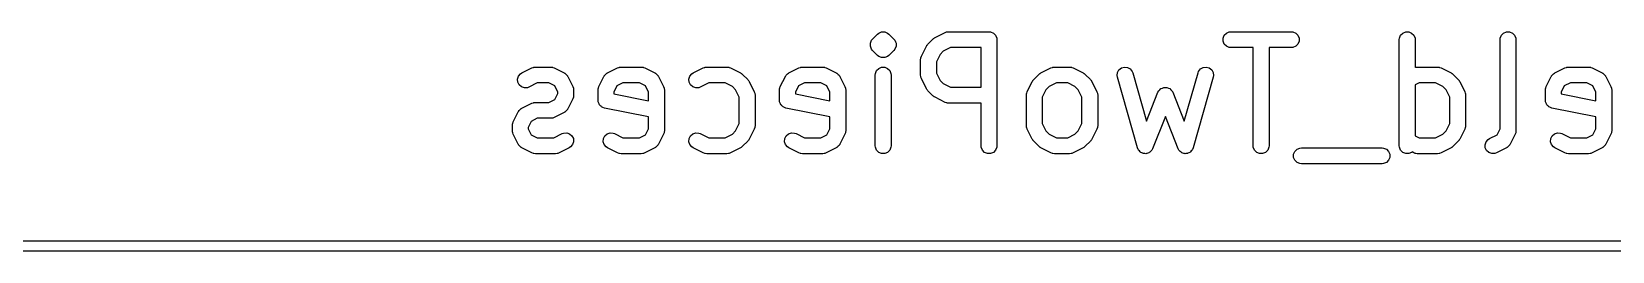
# Model space of a CAD drawing. Header units: inches. Extents: x 0.31 to 2.98, y 0.29 to 1.78.
# Drawn here: x 1.069 to 1.657, y 1.694 to 1.776 of the extents above; entities that cross this region are included whole.
import ezdxf

# ---------------------------------------------------------------- set-up
doc = ezdxf.new("R2010")
doc.units = ezdxf.units.IN
doc.header["$MEASUREMENT"] = 0
doc.layers.add('BLACK', color=250, linetype='CONTINUOUS')

msp = doc.modelspace()

# ---------------------------------------------------------------- linework, layer by layer
at = {"layer": 'BLACK', "linetype": 'CONTINUOUS'}
for p, q in [((1.38122, 1.77135), (1.38167, 1.77241)), ((1.38122, 1.77019), (1.38122, 1.77135)), ((1.38167, 1.77241), (1.38203, 1.77286)), ((1.38203, 1.77286), (1.38391, 1.77473)), ((1.38391, 1.77473), (1.38435, 1.7751)), ((1.38435, 1.7751), (1.38542, 1.77554)), ((1.38542, 1.77554), (1.38657, 1.77554)), ((1.38657, 1.77554), (1.38657, 1.77554)), ((1.38657, 1.77554), (1.38764, 1.7751)), ((1.38764, 1.7751), (1.38808, 1.77473)), ((1.38808, 1.77473), (1.38996, 1.77286)), ((1.38996, 1.77286), (1.39033, 1.77241)), ((1.39033, 1.77241), (1.39055, 1.77187)), ((1.39055, 1.77187), (1.39077, 1.77135)), ((1.39077, 1.77135), (1.39077, 1.77019)), ((1.40023, 1.76647), (1.4021, 1.77022)), ((1.4021, 1.77022), (1.40226, 1.77046)), ((1.40226, 1.77046), (1.40229, 1.77054)), ((1.40229, 1.77054), (1.40235, 1.77062)), ((1.40235, 1.77062), (1.40241, 1.77071)), ((1.40241, 1.77071), (1.40247, 1.77076)), ((1.40247, 1.77076), (1.40266, 1.77098)), ((1.40266, 1.77098), (1.40453, 1.77286)), ((1.40453, 1.77286), (1.40476, 1.77304)), ((1.40476, 1.77304), (1.40481, 1.7731)), ((1.40481, 1.7731), (1.4049, 1.77316)), ((1.4049, 1.77316), (1.40498, 1.77323)), ((1.40498, 1.77323), (1.40505, 1.77326)), ((1.40505, 1.77326), (1.4053, 1.77341)), ((1.4053, 1.77341), (1.40905, 1.77529)), ((1.40905, 1.77529), (1.40959, 1.77549)), ((1.40959, 1.77549), (1.40969, 1.7755)), ((1.40969, 1.7755), (1.40979, 1.77554)), ((1.40979, 1.77554), (1.41037, 1.7756)), ((1.41037, 1.7756), (1.42537, 1.7756)), ((1.42537, 1.7756), (1.42594, 1.77554)), ((1.42594, 1.77554), (1.42701, 1.7751)), ((1.42701, 1.7751), (1.42782, 1.77429)), ((1.42782, 1.77429), (1.42826, 1.77322)), ((1.42826, 1.77322), (1.42832, 1.77264)), ((1.42832, 1.77264), (1.42832, 1.73327)), ((1.51246, 1.77322), (1.5129, 1.77429)), ((1.51246, 1.77207), (1.51246, 1.77322)), ((1.5129, 1.771), (1.51246, 1.77207)), ((1.5129, 1.77429), (1.51371, 1.7751)), ((1.51371, 1.77019), (1.5129, 1.771)), ((1.51371, 1.7751), (1.51478, 1.77554)), ((1.51478, 1.77554), (1.51535, 1.7756)), ((1.51535, 1.7756), (1.53785, 1.7756)), ((1.53785, 1.7756), (1.53843, 1.77554)), ((1.53843, 1.77554), (1.53949, 1.7751)), ((1.53949, 1.7751), (1.54031, 1.77429)), ((1.54031, 1.771), (1.53949, 1.77019)), ((1.54031, 1.77429), (1.54075, 1.77322)), ((1.54075, 1.77207), (1.54031, 1.771)), ((1.54075, 1.77322), (1.54075, 1.77207)), ((1.57802, 1.77264), (1.57808, 1.77322)), ((1.57802, 1.73327), (1.57802, 1.77264)), ((1.57808, 1.77322), (1.57852, 1.77429)), ((1.57852, 1.77429), (1.57933, 1.7751)), ((1.57933, 1.7751), (1.5804, 1.77554)), ((1.5804, 1.77554), (1.58155, 1.77554)), ((1.58155, 1.77554), (1.58261, 1.7751)), ((1.58261, 1.7751), (1.58343, 1.77429)), ((1.58343, 1.77429), (1.58387, 1.77322)), ((1.58387, 1.77322), (1.58392, 1.77264)), ((1.58392, 1.77264), (1.58392, 1.76236)), ((1.61551, 1.77264), (1.61557, 1.77322)), ((1.61551, 1.7396), (1.61551, 1.77264)), ((1.61557, 1.77322), (1.61601, 1.77429)), ((1.61601, 1.77429), (1.61683, 1.7751)), ((1.61683, 1.7751), (1.61789, 1.77554)), ((1.61789, 1.77554), (1.61904, 1.77554)), ((1.61904, 1.77554), (1.62011, 1.7751)), ((1.62011, 1.7751), (1.62092, 1.77429)), ((1.62092, 1.77429), (1.62136, 1.77322)), ((1.62136, 1.77322), (1.62142, 1.77264)), ((1.62142, 1.77264), (1.62142, 1.7389)), ((1.38167, 1.76913), (1.38122, 1.77019)), ((1.38203, 1.76868), (1.38167, 1.76913)), ((1.38391, 1.76681), (1.38203, 1.76868)), ((1.38435, 1.76644), (1.38391, 1.76681)), ((1.38542, 1.766), (1.38435, 1.76644)), ((1.38657, 1.766), (1.38542, 1.766)), ((1.38542, 1.766), (1.38542, 1.766)), ((1.38764, 1.76644), (1.38657, 1.766)), ((1.38657, 1.766), (1.38657, 1.766)), ((1.38808, 1.76681), (1.38764, 1.76644)), ((1.38996, 1.76868), (1.38808, 1.76681)), ((1.39033, 1.76913), (1.38996, 1.76868)), ((1.39077, 1.77019), (1.39033, 1.76913)), ((1.39992, 1.76515), (1.39997, 1.76572)), ((1.39992, 1.75952), (1.39992, 1.76515)), ((1.39997, 1.76572), (1.40001, 1.76582)), ((1.40001, 1.76582), (1.40002, 1.76593)), ((1.40002, 1.76593), (1.40023, 1.76647)), ((1.40717, 1.76715), (1.40582, 1.76445)), ((1.40582, 1.76445), (1.40582, 1.76022)), ((1.40837, 1.76834), (1.40717, 1.76715)), ((1.41106, 1.76969), (1.40837, 1.76834)), ((1.42241, 1.76969), (1.41106, 1.76969)), ((1.42241, 1.75498), (1.42241, 1.76969)), ((1.51478, 1.76975), (1.51371, 1.77019)), ((1.51535, 1.76969), (1.51478, 1.76975)), ((1.52365, 1.76969), (1.51535, 1.76969)), ((1.52365, 1.73327), (1.52365, 1.76969)), ((1.53785, 1.76969), (1.52956, 1.76969)), ((1.52956, 1.76969), (1.52956, 1.73327)), ((1.53843, 1.76975), (1.53785, 1.76969)), ((1.53949, 1.77019), (1.53843, 1.76975)), ((1.24996, 1.75802), (1.25032, 1.75911)), ((1.25032, 1.75911), (1.25108, 1.75998)), ((1.25108, 1.75998), (1.25157, 1.76029)), ((1.25157, 1.76029), (1.25532, 1.76216)), ((1.25532, 1.76216), (1.25586, 1.76237)), ((1.25586, 1.76237), (1.25596, 1.76238)), ((1.25596, 1.76238), (1.25606, 1.76242)), ((1.25606, 1.76242), (1.25664, 1.76247)), ((1.25664, 1.76247), (1.26226, 1.76247)), ((1.26226, 1.76247), (1.26284, 1.76242)), ((1.26284, 1.76242), (1.26293, 1.76238)), ((1.26293, 1.76238), (1.26304, 1.76237)), ((1.26304, 1.76237), (1.26358, 1.76216)), ((1.26358, 1.76216), (1.26733, 1.76029)), ((1.26733, 1.76029), (1.26743, 1.76023)), ((1.26743, 1.76023), (1.26747, 1.76021)), ((1.26747, 1.76021), (1.26753, 1.76016)), ((1.26753, 1.76016), (1.26782, 1.75998)), ((1.26782, 1.75998), (1.26806, 1.7597)), ((1.26806, 1.7597), (1.26834, 1.75946)), ((1.26834, 1.75946), (1.26853, 1.75917)), ((1.26853, 1.75917), (1.26858, 1.75911)), ((1.26858, 1.75911), (1.26859, 1.75906)), ((1.26859, 1.75906), (1.26865, 1.75897)), ((1.26865, 1.75897), (1.27053, 1.75522)), ((1.28024, 1.75522), (1.28212, 1.75897)), ((1.28212, 1.75897), (1.28218, 1.75906)), ((1.28218, 1.75906), (1.28219, 1.75911)), ((1.28219, 1.75911), (1.28224, 1.75917)), ((1.28224, 1.75917), (1.28243, 1.75946)), ((1.28243, 1.75946), (1.28271, 1.7597)), ((1.28271, 1.7597), (1.28295, 1.75998)), ((1.28295, 1.75998), (1.28324, 1.76016)), ((1.28324, 1.76016), (1.2833, 1.76021)), ((1.2833, 1.76021), (1.28334, 1.76023)), ((1.28334, 1.76023), (1.28344, 1.76029)), ((1.28344, 1.76029), (1.28719, 1.76216)), ((1.28719, 1.76216), (1.28773, 1.76237)), ((1.28773, 1.76237), (1.28783, 1.76238)), ((1.28783, 1.76238), (1.28793, 1.76242)), ((1.28793, 1.76242), (1.28851, 1.76247)), ((1.28851, 1.76247), (1.29601, 1.76247)), ((1.29601, 1.76247), (1.29658, 1.76242)), ((1.29658, 1.76242), (1.29668, 1.76238)), ((1.29668, 1.76238), (1.29679, 1.76237)), ((1.29679, 1.76237), (1.29733, 1.76216)), ((1.29733, 1.76216), (1.30108, 1.76029)), ((1.30108, 1.76029), (1.30117, 1.76023)), ((1.30117, 1.76023), (1.30122, 1.76021)), ((1.30122, 1.76021), (1.30128, 1.76016)), ((1.30128, 1.76016), (1.30157, 1.75998)), ((1.30157, 1.75998), (1.30181, 1.7597)), ((1.30181, 1.7597), (1.30209, 1.75946)), ((1.30209, 1.75946), (1.30227, 1.75917)), ((1.30227, 1.75917), (1.30232, 1.75911)), ((1.30232, 1.75911), (1.30234, 1.75906)), ((1.30234, 1.75906), (1.3024, 1.75897)), ((1.3024, 1.75897), (1.30427, 1.75522)), ((1.3137, 1.75802), (1.31406, 1.75911)), ((1.31406, 1.75911), (1.31482, 1.75998)), ((1.31482, 1.75998), (1.31531, 1.76029)), ((1.31531, 1.76029), (1.31906, 1.76216)), ((1.31906, 1.76216), (1.3196, 1.76237)), ((1.3196, 1.76237), (1.3197, 1.76238)), ((1.3197, 1.76238), (1.3198, 1.76242)), ((1.3198, 1.76242), (1.32038, 1.76247)), ((1.32038, 1.76247), (1.32788, 1.76247)), ((1.32788, 1.76247), (1.32845, 1.76242)), ((1.32845, 1.76242), (1.32855, 1.76238)), ((1.32855, 1.76238), (1.32866, 1.76237)), ((1.32866, 1.76237), (1.3292, 1.76216)), ((1.3292, 1.76216), (1.33295, 1.76029)), ((1.33295, 1.76029), (1.3332, 1.76013)), ((1.3332, 1.76013), (1.33327, 1.7601)), ((1.33327, 1.7601), (1.33335, 1.76004)), ((1.33335, 1.76004), (1.33344, 1.75998)), ((1.33344, 1.75998), (1.33349, 1.75992)), ((1.33349, 1.75992), (1.33372, 1.75973)), ((1.33372, 1.75973), (1.33559, 1.75786)), ((1.34773, 1.75522), (1.34961, 1.75897)), ((1.34961, 1.75897), (1.34967, 1.75906)), ((1.34967, 1.75906), (1.34968, 1.75911)), ((1.34968, 1.75911), (1.34973, 1.75917)), ((1.34973, 1.75917), (1.34992, 1.75946)), ((1.34992, 1.75946), (1.3502, 1.7597)), ((1.3502, 1.7597), (1.35044, 1.75998)), ((1.35044, 1.75998), (1.35073, 1.76016)), ((1.35073, 1.76016), (1.35079, 1.76021)), ((1.35079, 1.76021), (1.35083, 1.76023)), ((1.35083, 1.76023), (1.35093, 1.76029)), ((1.35093, 1.76029), (1.35468, 1.76216)), ((1.35468, 1.76216), (1.35522, 1.76237)), ((1.35522, 1.76237), (1.35533, 1.76238)), ((1.35533, 1.76238), (1.35542, 1.76242)), ((1.35542, 1.76242), (1.356, 1.76247)), ((1.356, 1.76247), (1.3635, 1.76247)), ((1.3635, 1.76247), (1.36407, 1.76242)), ((1.36407, 1.76242), (1.36417, 1.76238)), ((1.36417, 1.76238), (1.36428, 1.76237)), ((1.36428, 1.76237), (1.36482, 1.76216)), ((1.36482, 1.76216), (1.36857, 1.76029)), ((1.36857, 1.76029), (1.36866, 1.76023)), ((1.36866, 1.76023), (1.36871, 1.76021)), ((1.36871, 1.76021), (1.36877, 1.76016)), ((1.36877, 1.76016), (1.36906, 1.75998)), ((1.36906, 1.75998), (1.3693, 1.7597)), ((1.3693, 1.7597), (1.36958, 1.75946)), ((1.36958, 1.75946), (1.36976, 1.75917)), ((1.36976, 1.75917), (1.36981, 1.75911)), ((1.36981, 1.75911), (1.36983, 1.75906)), ((1.36983, 1.75906), (1.36989, 1.75897)), ((1.36989, 1.75897), (1.37176, 1.75522)), ((1.38304, 1.75952), (1.3831, 1.7601)), ((1.38304, 1.73327), (1.38304, 1.75952)), ((1.3831, 1.7601), (1.38354, 1.76116)), ((1.38354, 1.76116), (1.38435, 1.76198)), ((1.38435, 1.76198), (1.38542, 1.76242)), ((1.38542, 1.76242), (1.38657, 1.76242)), ((1.38657, 1.76242), (1.38764, 1.76198)), ((1.38764, 1.76198), (1.38845, 1.76116)), ((1.38845, 1.76116), (1.38889, 1.7601)), ((1.38889, 1.7601), (1.38895, 1.75952)), ((1.38895, 1.75952), (1.38895, 1.73327)), ((1.39997, 1.75895), (1.39992, 1.75952)), ((1.40001, 1.75885), (1.39997, 1.75895)), ((1.40002, 1.75874), (1.40001, 1.75885)), ((1.40023, 1.7582), (1.40002, 1.75874)), ((1.40582, 1.76022), (1.40717, 1.75752)), ((1.44203, 1.75786), (1.4439, 1.75973)), ((1.4439, 1.75973), (1.44413, 1.75992)), ((1.44413, 1.75992), (1.44418, 1.75998)), ((1.44418, 1.75998), (1.44427, 1.76004)), ((1.44427, 1.76004), (1.44435, 1.7601)), ((1.44435, 1.7601), (1.44442, 1.76013)), ((1.44442, 1.76013), (1.44467, 1.76029)), ((1.44467, 1.76029), (1.44842, 1.76216)), ((1.44842, 1.76216), (1.44896, 1.76237)), ((1.44896, 1.76237), (1.44906, 1.76238)), ((1.44906, 1.76238), (1.44916, 1.76242)), ((1.44916, 1.76242), (1.44974, 1.76247)), ((1.44974, 1.76247), (1.45536, 1.76247)), ((1.45536, 1.76247), (1.45594, 1.76242)), ((1.45594, 1.76242), (1.45604, 1.76238)), ((1.45604, 1.76238), (1.45614, 1.76237)), ((1.45614, 1.76237), (1.45668, 1.76216)), ((1.45668, 1.76216), (1.46043, 1.76029)), ((1.46043, 1.76029), (1.46068, 1.76013)), ((1.46068, 1.76013), (1.46075, 1.7601)), ((1.46075, 1.7601), (1.46083, 1.76004)), ((1.46083, 1.76004), (1.46092, 1.75998)), ((1.46092, 1.75998), (1.46097, 1.75992)), ((1.46097, 1.75992), (1.4612, 1.75973)), ((1.4612, 1.75973), (1.46307, 1.75786)), ((1.47304, 1.75928), (1.47317, 1.76042)), ((1.47315, 1.75871), (1.47304, 1.75928)), ((1.48064, 1.73246), (1.47315, 1.75871)), ((1.47317, 1.76042), (1.47373, 1.76143)), ((1.47373, 1.76143), (1.47463, 1.76215)), ((1.47463, 1.76215), (1.47574, 1.76246)), ((1.47574, 1.76246), (1.47689, 1.76233)), ((1.47689, 1.76233), (1.47789, 1.76177)), ((1.47789, 1.76177), (1.47861, 1.76087)), ((1.47861, 1.76087), (1.47882, 1.76033)), ((1.47882, 1.76033), (1.48395, 1.74239)), ((1.49802, 1.74239), (1.50314, 1.76033)), ((1.50882, 1.75871), (1.50132, 1.73246)), ((1.50314, 1.76033), (1.50335, 1.76087)), ((1.50335, 1.76087), (1.50407, 1.76177)), ((1.50407, 1.76177), (1.50508, 1.76233)), ((1.50508, 1.76233), (1.50622, 1.76246)), ((1.50622, 1.76246), (1.50733, 1.76215)), ((1.50733, 1.76215), (1.50823, 1.76143)), ((1.50823, 1.76143), (1.50879, 1.76042)), ((1.50879, 1.76042), (1.50892, 1.75928)), ((1.50892, 1.75928), (1.50882, 1.75871)), ((1.58392, 1.76236), (1.58394, 1.76237)), ((1.58394, 1.76237), (1.58405, 1.76238)), ((1.58405, 1.76238), (1.58414, 1.76242)), ((1.58414, 1.76242), (1.58472, 1.76247)), ((1.58472, 1.76247), (1.59222, 1.76247)), ((1.59222, 1.76247), (1.5928, 1.76242)), ((1.5928, 1.76242), (1.59289, 1.76238)), ((1.59289, 1.76238), (1.593, 1.76237)), ((1.593, 1.76237), (1.59354, 1.76216)), ((1.59354, 1.76216), (1.59729, 1.76029)), ((1.59729, 1.76029), (1.59754, 1.76013)), ((1.59754, 1.76013), (1.59761, 1.7601)), ((1.59761, 1.7601), (1.59769, 1.76004)), ((1.59769, 1.76004), (1.59778, 1.75998)), ((1.59778, 1.75998), (1.59783, 1.75992)), ((1.59783, 1.75992), (1.59806, 1.75973)), ((1.59806, 1.75973), (1.59993, 1.75786)), ((1.6327, 1.75522), (1.63457, 1.75897)), ((1.63457, 1.75897), (1.63463, 1.75906)), ((1.63463, 1.75906), (1.63465, 1.75911)), ((1.63465, 1.75911), (1.6347, 1.75917)), ((1.6347, 1.75917), (1.63488, 1.75946)), ((1.63488, 1.75946), (1.63516, 1.7597)), ((1.63516, 1.7597), (1.6354, 1.75998)), ((1.6354, 1.75998), (1.6357, 1.76016)), ((1.6357, 1.76016), (1.63575, 1.76021)), ((1.63575, 1.76021), (1.6358, 1.76023)), ((1.6358, 1.76023), (1.63589, 1.76029)), ((1.63589, 1.76029), (1.63964, 1.76216)), ((1.63964, 1.76216), (1.64018, 1.76237)), ((1.64018, 1.76237), (1.64029, 1.76238)), ((1.64029, 1.76238), (1.64039, 1.76242)), ((1.64039, 1.76242), (1.64096, 1.76247)), ((1.64096, 1.76247), (1.64846, 1.76247)), ((1.64846, 1.76247), (1.64904, 1.76242)), ((1.64904, 1.76242), (1.64914, 1.76238)), ((1.64914, 1.76238), (1.64924, 1.76237)), ((1.64924, 1.76237), (1.64978, 1.76216)), ((1.64978, 1.76216), (1.65353, 1.76029)), ((1.65353, 1.76029), (1.65363, 1.76023)), ((1.65363, 1.76023), (1.65367, 1.76021)), ((1.65367, 1.76021), (1.65373, 1.76016)), ((1.65373, 1.76016), (1.65402, 1.75998)), ((1.65402, 1.75998), (1.65427, 1.7597)), ((1.65427, 1.7597), (1.65454, 1.75946)), ((1.65454, 1.75946), (1.65473, 1.75917)), ((1.65473, 1.75917), (1.65478, 1.75911)), ((1.65478, 1.75911), (1.65479, 1.75906)), ((1.65479, 1.75906), (1.65485, 1.75897)), ((1.65485, 1.75897), (1.65673, 1.75522)), ((1.25004, 1.75687), (1.24996, 1.75802)), ((1.25055, 1.75584), (1.25004, 1.75687)), ((1.25142, 1.75508), (1.25055, 1.75584)), ((1.25252, 1.75472), (1.25142, 1.75508)), ((1.25367, 1.7548), (1.25252, 1.75472)), ((1.25421, 1.75501), (1.25367, 1.7548)), ((1.25733, 1.75657), (1.25421, 1.75501)), ((1.26156, 1.75657), (1.25733, 1.75657)), ((1.26381, 1.75545), (1.26156, 1.75657)), ((1.26493, 1.7532), (1.26381, 1.75545)), ((1.26381, 1.75047), (1.26493, 1.75272)), ((1.26493, 1.75272), (1.26493, 1.7532)), ((1.27053, 1.75522), (1.27073, 1.75468)), ((1.27073, 1.75468), (1.27074, 1.75457)), ((1.27074, 1.75457), (1.27078, 1.75447)), ((1.27078, 1.75447), (1.27084, 1.7539)), ((1.27084, 1.7539), (1.27084, 1.75202)), ((1.27993, 1.7539), (1.27999, 1.75447)), ((1.27993, 1.75015), (1.27993, 1.7539)), ((1.27999, 1.75447), (1.28003, 1.75457)), ((1.28003, 1.75457), (1.28004, 1.75468)), ((1.28004, 1.75468), (1.28024, 1.75522)), ((1.28696, 1.75545), (1.28584, 1.7532)), ((1.28584, 1.7532), (1.28584, 1.75257)), ((1.28584, 1.75257), (1.29868, 1.75)), ((1.2892, 1.75657), (1.28696, 1.75545)), ((1.29531, 1.75657), (1.2892, 1.75657)), ((1.29756, 1.75545), (1.29531, 1.75657)), ((1.29868, 1.7532), (1.29756, 1.75545)), ((1.29868, 1.75), (1.29868, 1.7532)), ((1.30427, 1.75522), (1.30448, 1.75468)), ((1.30448, 1.75468), (1.30449, 1.75457)), ((1.30449, 1.75457), (1.30453, 1.75447)), ((1.30453, 1.75447), (1.30458, 1.7539)), ((1.30458, 1.7539), (1.30458, 1.7389)), ((1.31378, 1.75687), (1.3137, 1.75802)), ((1.3143, 1.75584), (1.31378, 1.75687)), ((1.31517, 1.75508), (1.3143, 1.75584)), ((1.31626, 1.75472), (1.31517, 1.75508)), ((1.31741, 1.7548), (1.31626, 1.75472)), ((1.31795, 1.75501), (1.31741, 1.7548)), ((1.32108, 1.75657), (1.31795, 1.75501)), ((1.32718, 1.75657), (1.32108, 1.75657)), ((1.32988, 1.75522), (1.32718, 1.75657)), ((1.33108, 1.75402), (1.32988, 1.75522)), ((1.33242, 1.75133), (1.33108, 1.75402)), ((1.33559, 1.75786), (1.33578, 1.75763)), ((1.33578, 1.75763), (1.33583, 1.75758)), ((1.33583, 1.75758), (1.33589, 1.75749)), ((1.33589, 1.75749), (1.33596, 1.75741)), ((1.33596, 1.75741), (1.33599, 1.75734)), ((1.33599, 1.75734), (1.33614, 1.75709)), ((1.33614, 1.75709), (1.33802, 1.75334)), ((1.33802, 1.75334), (1.33822, 1.7528)), ((1.33822, 1.7528), (1.33823, 1.7527)), ((1.33823, 1.7527), (1.33827, 1.7526)), ((1.33827, 1.7526), (1.33833, 1.75202)), ((1.34742, 1.7539), (1.34748, 1.75447)), ((1.34742, 1.75015), (1.34742, 1.7539)), ((1.34748, 1.75447), (1.34752, 1.75457)), ((1.34752, 1.75457), (1.34753, 1.75468)), ((1.34753, 1.75468), (1.34773, 1.75522)), ((1.35445, 1.75545), (1.35333, 1.7532)), ((1.35333, 1.7532), (1.35333, 1.75257)), ((1.35333, 1.75257), (1.36617, 1.75)), ((1.3567, 1.75657), (1.35445, 1.75545)), ((1.3628, 1.75657), (1.3567, 1.75657)), ((1.36505, 1.75545), (1.3628, 1.75657)), ((1.36617, 1.7532), (1.36505, 1.75545)), ((1.36617, 1.75), (1.36617, 1.7532)), ((1.37176, 1.75522), (1.37197, 1.75468)), ((1.37197, 1.75468), (1.37198, 1.75457)), ((1.37198, 1.75457), (1.37202, 1.75447)), ((1.37202, 1.75447), (1.37208, 1.7539)), ((1.37208, 1.7539), (1.37208, 1.7389)), ((1.4021, 1.75445), (1.40023, 1.7582)), ((1.40226, 1.7542), (1.4021, 1.75445)), ((1.40229, 1.75413), (1.40226, 1.7542)), ((1.40235, 1.75405), (1.40229, 1.75413)), ((1.40241, 1.75396), (1.40235, 1.75405)), ((1.40247, 1.75391), (1.40241, 1.75396)), ((1.40266, 1.75368), (1.40247, 1.75391)), ((1.40453, 1.75181), (1.40266, 1.75368)), ((1.40717, 1.75752), (1.40837, 1.75632)), ((1.40837, 1.75632), (1.41106, 1.75498)), ((1.41106, 1.75498), (1.42241, 1.75498)), ((1.43929, 1.75202), (1.43934, 1.7526)), ((1.43934, 1.7526), (1.43938, 1.7527)), ((1.43938, 1.7527), (1.43939, 1.7528)), ((1.43939, 1.7528), (1.4396, 1.75334)), ((1.4396, 1.75334), (1.44147, 1.75709)), ((1.44147, 1.75709), (1.44163, 1.75734)), ((1.44163, 1.75734), (1.44166, 1.75741)), ((1.44166, 1.75741), (1.44172, 1.75749)), ((1.44172, 1.75749), (1.44178, 1.75758)), ((1.44178, 1.75758), (1.44184, 1.75763)), ((1.44184, 1.75763), (1.44203, 1.75786)), ((1.44654, 1.75402), (1.44519, 1.75133)), ((1.44774, 1.75522), (1.44654, 1.75402)), ((1.45043, 1.75657), (1.44774, 1.75522)), ((1.45466, 1.75657), (1.45043, 1.75657)), ((1.45736, 1.75522), (1.45466, 1.75657)), ((1.45856, 1.75402), (1.45736, 1.75522)), ((1.45991, 1.75133), (1.45856, 1.75402)), ((1.46307, 1.75786), (1.46326, 1.75763)), ((1.46326, 1.75763), (1.46332, 1.75758)), ((1.46332, 1.75758), (1.46337, 1.75749)), ((1.46337, 1.75749), (1.46344, 1.75741)), ((1.46344, 1.75741), (1.46347, 1.75734)), ((1.46347, 1.75734), (1.46363, 1.75709)), ((1.46363, 1.75709), (1.4655, 1.75334)), ((1.4655, 1.75334), (1.46571, 1.7528)), ((1.46571, 1.7528), (1.46572, 1.7527)), ((1.46572, 1.7527), (1.46576, 1.7526)), ((1.46576, 1.7526), (1.46581, 1.75202)), ((1.48395, 1.74239), (1.48824, 1.75312)), ((1.48824, 1.75312), (1.48851, 1.75363)), ((1.48851, 1.75363), (1.48853, 1.75366)), ((1.48853, 1.75366), (1.48855, 1.75369)), ((1.48855, 1.75369), (1.48894, 1.75407)), ((1.48894, 1.75407), (1.48931, 1.75446)), ((1.48931, 1.75446), (1.48935, 1.75447)), ((1.48935, 1.75447), (1.48937, 1.7545)), ((1.48937, 1.7545), (1.48987, 1.7547)), ((1.48987, 1.7547), (1.49037, 1.75491)), ((1.49037, 1.75491), (1.49041, 1.75491)), ((1.49041, 1.75491), (1.49044, 1.75493)), ((1.49044, 1.75493), (1.49098, 1.75492)), ((1.49098, 1.75492), (1.49152, 1.75493)), ((1.49152, 1.75493), (1.49156, 1.75491)), ((1.49156, 1.75491), (1.49159, 1.75491)), ((1.49159, 1.75491), (1.49209, 1.7547)), ((1.49209, 1.7547), (1.49259, 1.7545)), ((1.49259, 1.7545), (1.49262, 1.75447)), ((1.49262, 1.75447), (1.49265, 1.75446)), ((1.49265, 1.75446), (1.49303, 1.75407)), ((1.49303, 1.75407), (1.49342, 1.75369)), ((1.49342, 1.75369), (1.49343, 1.75366)), ((1.49343, 1.75366), (1.49346, 1.75363)), ((1.49346, 1.75363), (1.49372, 1.75312)), ((1.49372, 1.75312), (1.49802, 1.74239)), ((1.58542, 1.75657), (1.58392, 1.75582)), ((1.58392, 1.75582), (1.58392, 1.73697)), ((1.59152, 1.75657), (1.58542, 1.75657)), ((1.59422, 1.75522), (1.59152, 1.75657)), ((1.59542, 1.75402), (1.59422, 1.75522)), ((1.59677, 1.75133), (1.59542, 1.75402)), ((1.59993, 1.75786), (1.60012, 1.75763)), ((1.60012, 1.75763), (1.60018, 1.75758)), ((1.60018, 1.75758), (1.60023, 1.75749)), ((1.60023, 1.75749), (1.6003, 1.75741)), ((1.6003, 1.75741), (1.60033, 1.75734)), ((1.60033, 1.75734), (1.60048, 1.75709)), ((1.60048, 1.75709), (1.60236, 1.75334)), ((1.60236, 1.75334), (1.60257, 1.7528)), ((1.60257, 1.7528), (1.60257, 1.7527)), ((1.60257, 1.7527), (1.60261, 1.7526)), ((1.60261, 1.7526), (1.60267, 1.75202)), ((1.63239, 1.7539), (1.63244, 1.75447)), ((1.63239, 1.75015), (1.63239, 1.7539)), ((1.63244, 1.75447), (1.63248, 1.75457)), ((1.63248, 1.75457), (1.63249, 1.75468)), ((1.63249, 1.75468), (1.6327, 1.75522)), ((1.63941, 1.75545), (1.63829, 1.7532)), ((1.63829, 1.7532), (1.63829, 1.75257)), ((1.63829, 1.75257), (1.65113, 1.75)), ((1.64166, 1.75657), (1.63941, 1.75545)), ((1.64777, 1.75657), (1.64166, 1.75657)), ((1.65001, 1.75545), (1.64777, 1.75657)), ((1.65113, 1.7532), (1.65001, 1.75545)), ((1.65113, 1.75), (1.65113, 1.7532)), ((1.65673, 1.75522), (1.65693, 1.75468)), ((1.65693, 1.75468), (1.65694, 1.75457)), ((1.65694, 1.75457), (1.65698, 1.75447)), ((1.65698, 1.75447), (1.65704, 1.7539)), ((1.65704, 1.7539), (1.65704, 1.7389)), ((1.25083, 1.74658), (1.25108, 1.74686)), ((1.25108, 1.74686), (1.25137, 1.74704)), ((1.25137, 1.74704), (1.25142, 1.74709)), ((1.25142, 1.74709), (1.25147, 1.7471)), ((1.25147, 1.7471), (1.25157, 1.74716)), ((1.25157, 1.74716), (1.25532, 1.74904)), ((1.25532, 1.74904), (1.25586, 1.74925)), ((1.25586, 1.74925), (1.25596, 1.74925)), ((1.25596, 1.74925), (1.25606, 1.74929)), ((1.25606, 1.74929), (1.25664, 1.74935)), ((1.25664, 1.74935), (1.26156, 1.74935)), ((1.26156, 1.74935), (1.26381, 1.75047)), ((1.26853, 1.74675), (1.26834, 1.74646)), ((1.26858, 1.74681), (1.26853, 1.74675)), ((1.26859, 1.74686), (1.26858, 1.74681)), ((1.26865, 1.74695), (1.26859, 1.74686)), ((1.27053, 1.7507), (1.26865, 1.74695)), ((1.27073, 1.75124), (1.27053, 1.7507)), ((1.27074, 1.75135), (1.27073, 1.75124)), ((1.27078, 1.75145), (1.27074, 1.75135)), ((1.27084, 1.75202), (1.27078, 1.75145)), ((1.27999, 1.74957), (1.27993, 1.75015)), ((1.2801, 1.7493), (1.27999, 1.74957)), ((1.28015, 1.74902), (1.2801, 1.7493)), ((1.28032, 1.74878), (1.28015, 1.74902)), ((1.28043, 1.74851), (1.28032, 1.74878)), ((1.28063, 1.7483), (1.28043, 1.74851)), ((1.28079, 1.74806), (1.28063, 1.7483)), ((1.28104, 1.7479), (1.28079, 1.74806)), ((1.28124, 1.74769), (1.28104, 1.7479)), ((1.28151, 1.74758), (1.28124, 1.74769)), ((1.28175, 1.74742), (1.28151, 1.74758)), ((1.2823, 1.74725), (1.28175, 1.74742)), ((1.29868, 1.74398), (1.2823, 1.74725)), ((1.33242, 1.74147), (1.33242, 1.75133)), ((1.33833, 1.75202), (1.33833, 1.74077)), ((1.34748, 1.74957), (1.34742, 1.75015)), ((1.34759, 1.7493), (1.34748, 1.74957)), ((1.34765, 1.74902), (1.34759, 1.7493)), ((1.34781, 1.74878), (1.34765, 1.74902)), ((1.34792, 1.74851), (1.34781, 1.74878)), ((1.34812, 1.7483), (1.34792, 1.74851)), ((1.34828, 1.74806), (1.34812, 1.7483)), ((1.34853, 1.7479), (1.34828, 1.74806)), ((1.34873, 1.74769), (1.34853, 1.7479)), ((1.349, 1.74758), (1.34873, 1.74769)), ((1.34924, 1.74742), (1.349, 1.74758)), ((1.3498, 1.74725), (1.34924, 1.74742)), ((1.36617, 1.74398), (1.3498, 1.74725)), ((1.40476, 1.75162), (1.40453, 1.75181)), ((1.40481, 1.75156), (1.40476, 1.75162)), ((1.4049, 1.75151), (1.40481, 1.75156)), ((1.40498, 1.75144), (1.4049, 1.75151)), ((1.40505, 1.75141), (1.40498, 1.75144)), ((1.4053, 1.75126), (1.40505, 1.75141)), ((1.40905, 1.74938), (1.4053, 1.75126)), ((1.40959, 1.74917), (1.40905, 1.74938)), ((1.40969, 1.74917), (1.40959, 1.74917)), ((1.40979, 1.74913), (1.40969, 1.74917)), ((1.41037, 1.74907), (1.40979, 1.74913)), ((1.42241, 1.74907), (1.41037, 1.74907)), ((1.42241, 1.73327), (1.42241, 1.74907)), ((1.43929, 1.74077), (1.43929, 1.75202)), ((1.44519, 1.75133), (1.44519, 1.74147)), ((1.45991, 1.74147), (1.45991, 1.75133)), ((1.46581, 1.75202), (1.46581, 1.74077)), ((1.59677, 1.74147), (1.59677, 1.75133)), ((1.60267, 1.75202), (1.60267, 1.74077)), ((1.63244, 1.74957), (1.63239, 1.75015)), ((1.63255, 1.7493), (1.63244, 1.74957)), ((1.63261, 1.74902), (1.63255, 1.7493)), ((1.63277, 1.74878), (1.63261, 1.74902)), ((1.63288, 1.74851), (1.63277, 1.74878)), ((1.63309, 1.7483), (1.63288, 1.74851)), ((1.63325, 1.74806), (1.63309, 1.7483)), ((1.63349, 1.7479), (1.63325, 1.74806)), ((1.6337, 1.74769), (1.63349, 1.7479)), ((1.63397, 1.74758), (1.6337, 1.74769)), ((1.63421, 1.74742), (1.63397, 1.74758)), ((1.63476, 1.74725), (1.63421, 1.74742)), ((1.65113, 1.74398), (1.63476, 1.74725)), ((1.24806, 1.74077), (1.24812, 1.74135)), ((1.24812, 1.74135), (1.24816, 1.74145)), ((1.24816, 1.74155), (1.24837, 1.74209)), ((1.24816, 1.74145), (1.24816, 1.74155)), ((1.24837, 1.74209), (1.25025, 1.74584)), ((1.25025, 1.74584), (1.25031, 1.74594)), ((1.25031, 1.74594), (1.25032, 1.74599)), ((1.25032, 1.74599), (1.25037, 1.74604)), ((1.25037, 1.74604), (1.25055, 1.74633)), ((1.25055, 1.74633), (1.25083, 1.74658)), ((1.25509, 1.74232), (1.25397, 1.74008)), ((1.25733, 1.74345), (1.25509, 1.74232)), ((1.26226, 1.74345), (1.25733, 1.74345)), ((1.26284, 1.7435), (1.26226, 1.74345)), ((1.26293, 1.74354), (1.26284, 1.7435)), ((1.26304, 1.74355), (1.26293, 1.74354)), ((1.26358, 1.74376), (1.26304, 1.74355)), ((1.26733, 1.74563), (1.26358, 1.74376)), ((1.26743, 1.74569), (1.26733, 1.74563)), ((1.26747, 1.74571), (1.26743, 1.74569)), ((1.26753, 1.74576), (1.26747, 1.74571)), ((1.26782, 1.74594), (1.26753, 1.74576)), ((1.26806, 1.74622), (1.26782, 1.74594)), ((1.26834, 1.74646), (1.26806, 1.74622)), ((1.29868, 1.7396), (1.29868, 1.74398)), ((1.33108, 1.73877), (1.33242, 1.74147)), ((1.36617, 1.7396), (1.36617, 1.74398)), ((1.44519, 1.74147), (1.44654, 1.73877)), ((1.45856, 1.73877), (1.45991, 1.74147)), ((1.49098, 1.74407), (1.48622, 1.73218)), ((1.49574, 1.73218), (1.49098, 1.74407)), ((1.59542, 1.73877), (1.59677, 1.74147)), ((1.65113, 1.7396), (1.65113, 1.74398)), ((1.24806, 1.7389), (1.24806, 1.74077)), ((1.24812, 1.73832), (1.24806, 1.7389)), ((1.24816, 1.73823), (1.24812, 1.73832)), ((1.24816, 1.73812), (1.24816, 1.73823)), ((1.24837, 1.73758), (1.24816, 1.73812)), ((1.25025, 1.73383), (1.24837, 1.73758)), ((1.25397, 1.74008), (1.25397, 1.7396)), ((1.25397, 1.7396), (1.25509, 1.73735)), ((1.25509, 1.73735), (1.25733, 1.73623)), ((1.25733, 1.73623), (1.26344, 1.73623)), ((1.26344, 1.73623), (1.26656, 1.73779)), ((1.26656, 1.73779), (1.26711, 1.738)), ((1.26711, 1.738), (1.26825, 1.73808)), ((1.26825, 1.73808), (1.26935, 1.73771)), ((1.26935, 1.73771), (1.27022, 1.73696)), ((1.27022, 1.73696), (1.27073, 1.73593)), ((1.27073, 1.73593), (1.27081, 1.73478)), ((1.28183, 1.73478), (1.28191, 1.73593)), ((1.28191, 1.73593), (1.28243, 1.73696)), ((1.28243, 1.73696), (1.2833, 1.73771)), ((1.2833, 1.73771), (1.28439, 1.73808)), ((1.28439, 1.73808), (1.28554, 1.738)), ((1.28554, 1.738), (1.28608, 1.73779)), ((1.28608, 1.73779), (1.2892, 1.73623)), ((1.2892, 1.73623), (1.29531, 1.73623)), ((1.29531, 1.73623), (1.29756, 1.73735)), ((1.29756, 1.73735), (1.29868, 1.7396)), ((1.30427, 1.73758), (1.3024, 1.73383)), ((1.30448, 1.73812), (1.30427, 1.73758)), ((1.30449, 1.73823), (1.30448, 1.73812)), ((1.30453, 1.73832), (1.30449, 1.73823)), ((1.30458, 1.7389), (1.30453, 1.73832)), ((1.3137, 1.73478), (1.31378, 1.73593)), ((1.31378, 1.73593), (1.3143, 1.73696)), ((1.3143, 1.73696), (1.31517, 1.73771)), ((1.31517, 1.73771), (1.31626, 1.73808)), ((1.31626, 1.73808), (1.31741, 1.738)), ((1.31741, 1.738), (1.31795, 1.73779)), ((1.31795, 1.73779), (1.32108, 1.73623)), ((1.32108, 1.73623), (1.32718, 1.73623)), ((1.32718, 1.73623), (1.32988, 1.73758)), ((1.32988, 1.73758), (1.33108, 1.73877)), ((1.33559, 1.73494), (1.33372, 1.73306)), ((1.33578, 1.73516), (1.33559, 1.73494)), ((1.33583, 1.73521), (1.33578, 1.73516)), ((1.33589, 1.7353), (1.33583, 1.73521)), ((1.33596, 1.73538), (1.33589, 1.7353)), ((1.33599, 1.73546), (1.33596, 1.73538)), ((1.33614, 1.7357), (1.33599, 1.73546)), ((1.33802, 1.73945), (1.33614, 1.7357)), ((1.33822, 1.73999), (1.33802, 1.73945)), ((1.33823, 1.7401), (1.33822, 1.73999)), ((1.33827, 1.7402), (1.33823, 1.7401)), ((1.33833, 1.74077), (1.33827, 1.7402)), ((1.34932, 1.73478), (1.3494, 1.73593)), ((1.3494, 1.73593), (1.34992, 1.73696)), ((1.34992, 1.73696), (1.35079, 1.73771)), ((1.35079, 1.73771), (1.35188, 1.73808)), ((1.35188, 1.73808), (1.35303, 1.738)), ((1.35303, 1.738), (1.35357, 1.73779)), ((1.35357, 1.73779), (1.3567, 1.73623)), ((1.3567, 1.73623), (1.3628, 1.73623)), ((1.3628, 1.73623), (1.36505, 1.73735)), ((1.36505, 1.73735), (1.36617, 1.7396)), ((1.37176, 1.73758), (1.36989, 1.73383)), ((1.37197, 1.73812), (1.37176, 1.73758)), ((1.37198, 1.73823), (1.37197, 1.73812)), ((1.37202, 1.73832), (1.37198, 1.73823)), ((1.37208, 1.7389), (1.37202, 1.73832)), ((1.43934, 1.7402), (1.43929, 1.74077)), ((1.43938, 1.7401), (1.43934, 1.7402)), ((1.43939, 1.73999), (1.43938, 1.7401)), ((1.4396, 1.73945), (1.43939, 1.73999)), ((1.44147, 1.7357), (1.4396, 1.73945)), ((1.44163, 1.73546), (1.44147, 1.7357)), ((1.44166, 1.73538), (1.44163, 1.73546)), ((1.44172, 1.7353), (1.44166, 1.73538)), ((1.44178, 1.73521), (1.44172, 1.7353)), ((1.44184, 1.73516), (1.44178, 1.73521)), ((1.44203, 1.73494), (1.44184, 1.73516)), ((1.4439, 1.73306), (1.44203, 1.73494)), ((1.44654, 1.73877), (1.44774, 1.73758)), ((1.44774, 1.73758), (1.45043, 1.73623)), ((1.45043, 1.73623), (1.45466, 1.73623)), ((1.45466, 1.73623), (1.45736, 1.73758)), ((1.45736, 1.73758), (1.45856, 1.73877)), ((1.46307, 1.73494), (1.4612, 1.73306)), ((1.46326, 1.73516), (1.46307, 1.73494)), ((1.46332, 1.73521), (1.46326, 1.73516)), ((1.46337, 1.7353), (1.46332, 1.73521)), ((1.46344, 1.73538), (1.46337, 1.7353)), ((1.46347, 1.73546), (1.46344, 1.73538)), ((1.46363, 1.7357), (1.46347, 1.73546)), ((1.4655, 1.73945), (1.46363, 1.7357)), ((1.46571, 1.73999), (1.4655, 1.73945)), ((1.46572, 1.7401), (1.46571, 1.73999)), ((1.46576, 1.7402), (1.46572, 1.7401)), ((1.46581, 1.74077), (1.46576, 1.7402)), ((1.58392, 1.73697), (1.58542, 1.73623)), ((1.58542, 1.73623), (1.59152, 1.73623)), ((1.59152, 1.73623), (1.59422, 1.73758)), ((1.59422, 1.73758), (1.59542, 1.73877)), ((1.59993, 1.73494), (1.59806, 1.73306)), ((1.60012, 1.73516), (1.59993, 1.73494)), ((1.60018, 1.73521), (1.60012, 1.73516)), ((1.60023, 1.7353), (1.60018, 1.73521)), ((1.6003, 1.73538), (1.60023, 1.7353)), ((1.60033, 1.73546), (1.6003, 1.73538)), ((1.60048, 1.7357), (1.60033, 1.73546)), ((1.60236, 1.73945), (1.60048, 1.7357)), ((1.60257, 1.73999), (1.60236, 1.73945)), ((1.60261, 1.7402), (1.60257, 1.7401)), ((1.60257, 1.7401), (1.60257, 1.73999)), ((1.60267, 1.74077), (1.60261, 1.7402)), ((1.61028, 1.73474), (1.61103, 1.73561)), ((1.61103, 1.73561), (1.61152, 1.73592)), ((1.61152, 1.73592), (1.61439, 1.73735)), ((1.61439, 1.73735), (1.61551, 1.7396)), ((1.62111, 1.73758), (1.61923, 1.73383)), ((1.62131, 1.73812), (1.62111, 1.73758)), ((1.62132, 1.73823), (1.62131, 1.73812)), ((1.62136, 1.73832), (1.62132, 1.73823)), ((1.62142, 1.7389), (1.62136, 1.73832)), ((1.63428, 1.73478), (1.63437, 1.73593)), ((1.63437, 1.73593), (1.63488, 1.73696)), ((1.63488, 1.73696), (1.63575, 1.73771)), ((1.63575, 1.73771), (1.63684, 1.73808)), ((1.63684, 1.73808), (1.63799, 1.738)), ((1.63799, 1.738), (1.63853, 1.73779)), ((1.63853, 1.73779), (1.64166, 1.73623)), ((1.64166, 1.73623), (1.64777, 1.73623)), ((1.64777, 1.73623), (1.65001, 1.73735)), ((1.65001, 1.73735), (1.65113, 1.7396)), ((1.65673, 1.73758), (1.65485, 1.73383)), ((1.65693, 1.73812), (1.65673, 1.73758)), ((1.65694, 1.73823), (1.65693, 1.73812)), ((1.65698, 1.73832), (1.65694, 1.73823)), ((1.65704, 1.7389), (1.65698, 1.73832)), ((1.25031, 1.73373), (1.25025, 1.73383)), ((1.25032, 1.73369), (1.25031, 1.73373)), ((1.25037, 1.73363), (1.25032, 1.73369)), ((1.25055, 1.73334), (1.25037, 1.73363)), ((1.25083, 1.7331), (1.25055, 1.73334)), ((1.25108, 1.73282), (1.25083, 1.7331)), ((1.25137, 1.73263), (1.25108, 1.73282)), ((1.25142, 1.73258), (1.25137, 1.73263)), ((1.25147, 1.73257), (1.25142, 1.73258)), ((1.25157, 1.73251), (1.25147, 1.73257)), ((1.25532, 1.73063), (1.25157, 1.73251)), ((1.25586, 1.73043), (1.25532, 1.73063)), ((1.25596, 1.73042), (1.25586, 1.73043)), ((1.25606, 1.73038), (1.25596, 1.73042)), ((1.25664, 1.73032), (1.25606, 1.73038)), ((1.26414, 1.73032), (1.25664, 1.73032)), ((1.26471, 1.73038), (1.26414, 1.73032)), ((1.26481, 1.73042), (1.26471, 1.73038)), ((1.26492, 1.73043), (1.26481, 1.73042)), ((1.26546, 1.73063), (1.26492, 1.73043)), ((1.26921, 1.73251), (1.26546, 1.73063)), ((1.2697, 1.73282), (1.26921, 1.73251)), ((1.27045, 1.73369), (1.2697, 1.73282)), ((1.27081, 1.73478), (1.27045, 1.73369)), ((1.28219, 1.73369), (1.28183, 1.73478)), ((1.28295, 1.73282), (1.28219, 1.73369)), ((1.28344, 1.73251), (1.28295, 1.73282)), ((1.28719, 1.73063), (1.28344, 1.73251)), ((1.28773, 1.73043), (1.28719, 1.73063)), ((1.28783, 1.73042), (1.28773, 1.73043)), ((1.28793, 1.73038), (1.28783, 1.73042)), ((1.28851, 1.73032), (1.28793, 1.73038)), ((1.29601, 1.73032), (1.28851, 1.73032)), ((1.29658, 1.73038), (1.29601, 1.73032)), ((1.29668, 1.73042), (1.29658, 1.73038)), ((1.29679, 1.73043), (1.29668, 1.73042)), ((1.29733, 1.73063), (1.29679, 1.73043)), ((1.30108, 1.73251), (1.29733, 1.73063)), ((1.30117, 1.73257), (1.30108, 1.73251)), ((1.30122, 1.73258), (1.30117, 1.73257)), ((1.30128, 1.73263), (1.30122, 1.73258)), ((1.30157, 1.73282), (1.30128, 1.73263)), ((1.30181, 1.7331), (1.30157, 1.73282)), ((1.30209, 1.73334), (1.30181, 1.7331)), ((1.30227, 1.73363), (1.30209, 1.73334)), ((1.30232, 1.73369), (1.30227, 1.73363)), ((1.30234, 1.73373), (1.30232, 1.73369)), ((1.3024, 1.73383), (1.30234, 1.73373)), ((1.31406, 1.73369), (1.3137, 1.73478)), ((1.31482, 1.73282), (1.31406, 1.73369)), ((1.31531, 1.73251), (1.31482, 1.73282)), ((1.31906, 1.73063), (1.31531, 1.73251)), ((1.3196, 1.73043), (1.31906, 1.73063)), ((1.3197, 1.73042), (1.3196, 1.73043)), ((1.3198, 1.73038), (1.3197, 1.73042)), ((1.32038, 1.73032), (1.3198, 1.73038)), ((1.32788, 1.73032), (1.32038, 1.73032)), ((1.32845, 1.73038), (1.32788, 1.73032)), ((1.32855, 1.73042), (1.32845, 1.73038)), ((1.32866, 1.73043), (1.32855, 1.73042)), ((1.3292, 1.73063), (1.32866, 1.73043)), ((1.33295, 1.73251), (1.3292, 1.73063)), ((1.3332, 1.73266), (1.33295, 1.73251)), ((1.33327, 1.73269), (1.3332, 1.73266)), ((1.33335, 1.73276), (1.33327, 1.73269)), ((1.33344, 1.73282), (1.33335, 1.73276)), ((1.33349, 1.73288), (1.33344, 1.73282)), ((1.33372, 1.73306), (1.33349, 1.73288)), ((1.34968, 1.73369), (1.34932, 1.73478)), ((1.35044, 1.73282), (1.34968, 1.73369)), ((1.35093, 1.73251), (1.35044, 1.73282)), ((1.35468, 1.73063), (1.35093, 1.73251)), ((1.35522, 1.73043), (1.35468, 1.73063)), ((1.35533, 1.73042), (1.35522, 1.73043)), ((1.35542, 1.73038), (1.35533, 1.73042)), ((1.356, 1.73032), (1.35542, 1.73038)), ((1.3635, 1.73032), (1.356, 1.73032)), ((1.36407, 1.73038), (1.3635, 1.73032)), ((1.36417, 1.73042), (1.36407, 1.73038)), ((1.36428, 1.73043), (1.36417, 1.73042)), ((1.36482, 1.73063), (1.36428, 1.73043)), ((1.36857, 1.73251), (1.36482, 1.73063)), ((1.36866, 1.73257), (1.36857, 1.73251)), ((1.36871, 1.73258), (1.36866, 1.73257)), ((1.36877, 1.73263), (1.36871, 1.73258)), ((1.36906, 1.73282), (1.36877, 1.73263)), ((1.3693, 1.7331), (1.36906, 1.73282)), ((1.36958, 1.73334), (1.3693, 1.7331)), ((1.36976, 1.73363), (1.36958, 1.73334)), ((1.36981, 1.73369), (1.36976, 1.73363)), ((1.36983, 1.73373), (1.36981, 1.73369)), ((1.36989, 1.73383), (1.36983, 1.73373)), ((1.3831, 1.7327), (1.38304, 1.73327)), ((1.38354, 1.73163), (1.3831, 1.7327)), ((1.38435, 1.73082), (1.38354, 1.73163)), ((1.38542, 1.73038), (1.38435, 1.73082)), ((1.38657, 1.73038), (1.38542, 1.73038)), ((1.38764, 1.73082), (1.38657, 1.73038)), ((1.38845, 1.73163), (1.38764, 1.73082)), ((1.38889, 1.7327), (1.38845, 1.73163)), ((1.38895, 1.73327), (1.38889, 1.7327)), ((1.42247, 1.7327), (1.42241, 1.73327)), ((1.42291, 1.73163), (1.42247, 1.7327)), ((1.42373, 1.73082), (1.42291, 1.73163)), ((1.42479, 1.73038), (1.42373, 1.73082)), ((1.42594, 1.73038), (1.42479, 1.73038)), ((1.42701, 1.73082), (1.42594, 1.73038)), ((1.42782, 1.73163), (1.42701, 1.73082)), ((1.42826, 1.7327), (1.42782, 1.73163)), ((1.42832, 1.73327), (1.42826, 1.7327)), ((1.44413, 1.73288), (1.4439, 1.73306)), ((1.44418, 1.73282), (1.44413, 1.73288)), ((1.44427, 1.73276), (1.44418, 1.73282)), ((1.44435, 1.73269), (1.44427, 1.73276)), ((1.44442, 1.73266), (1.44435, 1.73269)), ((1.44467, 1.73251), (1.44442, 1.73266)), ((1.44842, 1.73063), (1.44467, 1.73251)), ((1.44896, 1.73043), (1.44842, 1.73063)), ((1.44906, 1.73042), (1.44896, 1.73043)), ((1.44916, 1.73038), (1.44906, 1.73042)), ((1.44974, 1.73032), (1.44916, 1.73038)), ((1.45536, 1.73032), (1.44974, 1.73032)), ((1.45594, 1.73038), (1.45536, 1.73032)), ((1.45604, 1.73042), (1.45594, 1.73038)), ((1.45614, 1.73043), (1.45604, 1.73042)), ((1.45668, 1.73063), (1.45614, 1.73043)), ((1.46043, 1.73251), (1.45668, 1.73063)), ((1.46068, 1.73266), (1.46043, 1.73251)), ((1.46075, 1.73269), (1.46068, 1.73266)), ((1.46083, 1.73276), (1.46075, 1.73269)), ((1.46092, 1.73282), (1.46083, 1.73276)), ((1.46097, 1.73288), (1.46092, 1.73282)), ((1.4612, 1.73306), (1.46097, 1.73288)), ((1.48086, 1.73193), (1.48064, 1.73246)), ((1.48097, 1.73178), (1.48086, 1.73193)), ((1.48105, 1.7316), (1.48097, 1.73178)), ((1.48133, 1.73133), (1.48105, 1.7316)), ((1.48157, 1.73102), (1.48133, 1.73133)), ((1.48174, 1.73093), (1.48157, 1.73102)), ((1.48187, 1.7308), (1.48174, 1.73093)), ((1.48224, 1.73065), (1.48187, 1.7308)), ((1.48258, 1.73046), (1.48224, 1.73065)), ((1.48277, 1.73044), (1.48258, 1.73046)), ((1.48294, 1.73037), (1.48277, 1.73044)), ((1.48334, 1.73038), (1.48294, 1.73037)), ((1.48372, 1.73033), (1.48334, 1.73038)), ((1.48391, 1.73038), (1.48372, 1.73033)), ((1.48409, 1.73039), (1.48391, 1.73038)), ((1.48446, 1.73054), (1.48409, 1.73039)), ((1.48483, 1.73065), (1.48446, 1.73054)), ((1.48498, 1.73077), (1.48483, 1.73065)), ((1.48515, 1.73084), (1.48498, 1.73077)), ((1.48543, 1.73112), (1.48515, 1.73084)), ((1.48574, 1.73136), (1.48543, 1.73112)), ((1.48583, 1.73153), (1.48574, 1.73136)), ((1.48596, 1.73166), (1.48583, 1.73153)), ((1.48622, 1.73218), (1.48596, 1.73166)), ((1.49601, 1.73166), (1.49574, 1.73218)), ((1.49614, 1.73153), (1.49601, 1.73166)), ((1.49623, 1.73136), (1.49614, 1.73153)), ((1.49654, 1.73112), (1.49623, 1.73136)), ((1.49681, 1.73084), (1.49654, 1.73112)), ((1.49698, 1.73077), (1.49681, 1.73084)), ((1.49713, 1.73065), (1.49698, 1.73077)), ((1.49751, 1.73054), (1.49713, 1.73065)), ((1.49787, 1.73039), (1.49751, 1.73054)), ((1.49806, 1.73038), (1.49787, 1.73039)), ((1.49824, 1.73033), (1.49806, 1.73038)), ((1.49863, 1.73038), (1.49824, 1.73033)), ((1.49902, 1.73037), (1.49863, 1.73038)), ((1.4992, 1.73044), (1.49902, 1.73037)), ((1.49938, 1.73046), (1.4992, 1.73044)), ((1.49973, 1.73065), (1.49938, 1.73046)), ((1.50009, 1.7308), (1.49973, 1.73065)), ((1.50023, 1.73093), (1.50009, 1.7308)), ((1.50039, 1.73102), (1.50023, 1.73093)), ((1.50064, 1.73133), (1.50039, 1.73102)), ((1.50092, 1.7316), (1.50064, 1.73133)), ((1.50099, 1.73178), (1.50092, 1.7316)), ((1.50111, 1.73193), (1.50099, 1.73178)), ((1.50132, 1.73246), (1.50111, 1.73193)), ((1.52371, 1.7327), (1.52365, 1.73327)), ((1.52415, 1.73163), (1.52371, 1.7327)), ((1.52496, 1.73082), (1.52415, 1.73163)), ((1.52603, 1.73038), (1.52496, 1.73082)), ((1.52718, 1.73038), (1.52603, 1.73038)), ((1.52824, 1.73082), (1.52718, 1.73038)), ((1.52906, 1.73163), (1.52824, 1.73082)), ((1.5295, 1.7327), (1.52906, 1.73163)), ((1.52956, 1.73327), (1.5295, 1.7327)), ((1.5387, 1.7301), (1.53915, 1.73117)), ((1.5387, 1.72895), (1.5387, 1.7301)), ((1.53915, 1.73117), (1.53996, 1.73198)), ((1.53996, 1.73198), (1.54102, 1.73242)), ((1.54102, 1.73242), (1.5416, 1.73248)), ((1.5416, 1.73248), (1.5716, 1.73248)), ((1.5716, 1.73248), (1.57217, 1.73242)), ((1.57217, 1.73242), (1.57324, 1.73198)), ((1.57324, 1.73198), (1.57405, 1.73117)), ((1.57405, 1.73117), (1.57449, 1.7301)), ((1.57449, 1.7301), (1.57449, 1.72895)), ((1.57808, 1.7327), (1.57802, 1.73327)), ((1.57852, 1.73163), (1.57808, 1.7327)), ((1.57933, 1.73082), (1.57852, 1.73163)), ((1.5804, 1.73038), (1.57933, 1.73082)), ((1.58155, 1.73038), (1.5804, 1.73038)), ((1.58261, 1.73082), (1.58155, 1.73038)), ((1.58275, 1.73096), (1.58261, 1.73082)), ((1.5834, 1.73063), (1.58275, 1.73096)), ((1.58394, 1.73043), (1.5834, 1.73063)), ((1.58405, 1.73042), (1.58394, 1.73043)), ((1.58414, 1.73038), (1.58405, 1.73042)), ((1.58472, 1.73032), (1.58414, 1.73038)), ((1.59222, 1.73032), (1.58472, 1.73032)), ((1.5928, 1.73038), (1.59222, 1.73032)), ((1.59289, 1.73042), (1.5928, 1.73038)), ((1.593, 1.73043), (1.59289, 1.73042)), ((1.59354, 1.73063), (1.593, 1.73043)), ((1.59729, 1.73251), (1.59354, 1.73063)), ((1.59754, 1.73266), (1.59729, 1.73251)), ((1.59761, 1.73269), (1.59754, 1.73266)), ((1.59769, 1.73276), (1.59761, 1.73269)), ((1.59778, 1.73282), (1.59769, 1.73276)), ((1.59783, 1.73288), (1.59778, 1.73282)), ((1.59806, 1.73306), (1.59783, 1.73288)), ((1.60991, 1.73364), (1.61028, 1.73474)), ((1.60999, 1.73249), (1.60991, 1.73364)), ((1.61051, 1.73146), (1.60999, 1.73249)), ((1.61138, 1.73071), (1.61051, 1.73146)), ((1.61247, 1.73035), (1.61138, 1.73071)), ((1.61362, 1.73043), (1.61247, 1.73035)), ((1.61416, 1.73063), (1.61362, 1.73043)), ((1.61791, 1.73251), (1.61416, 1.73063)), ((1.61801, 1.73257), (1.61791, 1.73251)), ((1.61805, 1.73258), (1.61801, 1.73257)), ((1.61811, 1.73263), (1.61805, 1.73258)), ((1.6184, 1.73282), (1.61811, 1.73263)), ((1.61864, 1.7331), (1.6184, 1.73282)), ((1.61892, 1.73334), (1.61864, 1.7331)), ((1.61911, 1.73363), (1.61892, 1.73334)), ((1.61916, 1.73369), (1.61911, 1.73363)), ((1.61917, 1.73373), (1.61916, 1.73369)), ((1.61923, 1.73383), (1.61917, 1.73373)), ((1.63465, 1.73369), (1.63428, 1.73478)), ((1.6354, 1.73282), (1.63465, 1.73369)), ((1.63589, 1.73251), (1.6354, 1.73282)), ((1.63964, 1.73063), (1.63589, 1.73251)), ((1.64018, 1.73043), (1.63964, 1.73063)), ((1.64029, 1.73042), (1.64018, 1.73043)), ((1.64039, 1.73038), (1.64029, 1.73042)), ((1.64096, 1.73032), (1.64039, 1.73038)), ((1.64846, 1.73032), (1.64096, 1.73032)), ((1.64904, 1.73038), (1.64846, 1.73032)), ((1.64914, 1.73042), (1.64904, 1.73038)), ((1.64924, 1.73043), (1.64914, 1.73042)), ((1.64978, 1.73063), (1.64924, 1.73043)), ((1.65353, 1.73251), (1.64978, 1.73063)), ((1.65363, 1.73257), (1.65353, 1.73251)), ((1.65367, 1.73258), (1.65363, 1.73257)), ((1.65373, 1.73263), (1.65367, 1.73258)), ((1.65402, 1.73282), (1.65373, 1.73263)), ((1.65427, 1.7331), (1.65402, 1.73282)), ((1.65454, 1.73334), (1.65427, 1.7331)), ((1.65473, 1.73363), (1.65454, 1.73334)), ((1.65478, 1.73369), (1.65473, 1.73363)), ((1.65479, 1.73373), (1.65478, 1.73369)), ((1.65485, 1.73383), (1.65479, 1.73373)), ((1.53915, 1.72788), (1.5387, 1.72895)), ((1.53996, 1.72707), (1.53915, 1.72788)), ((1.54102, 1.72663), (1.53996, 1.72707)), ((1.5416, 1.72657), (1.54102, 1.72663)), ((1.5716, 1.72657), (1.5416, 1.72657)), ((1.57217, 1.72663), (1.5716, 1.72657)), ((1.57324, 1.72707), (1.57217, 1.72663)), ((1.57405, 1.72788), (1.57324, 1.72707)), ((1.57449, 1.72895), (1.57405, 1.72788)), ((0.6689, 1.69803), (2.40118, 1.69803)), ((2.39921, 1.69409), (0.67087, 1.69409))]:
    msp.add_line(p, q, dxfattribs=at)

doc.saveas('drawing.dxf')
